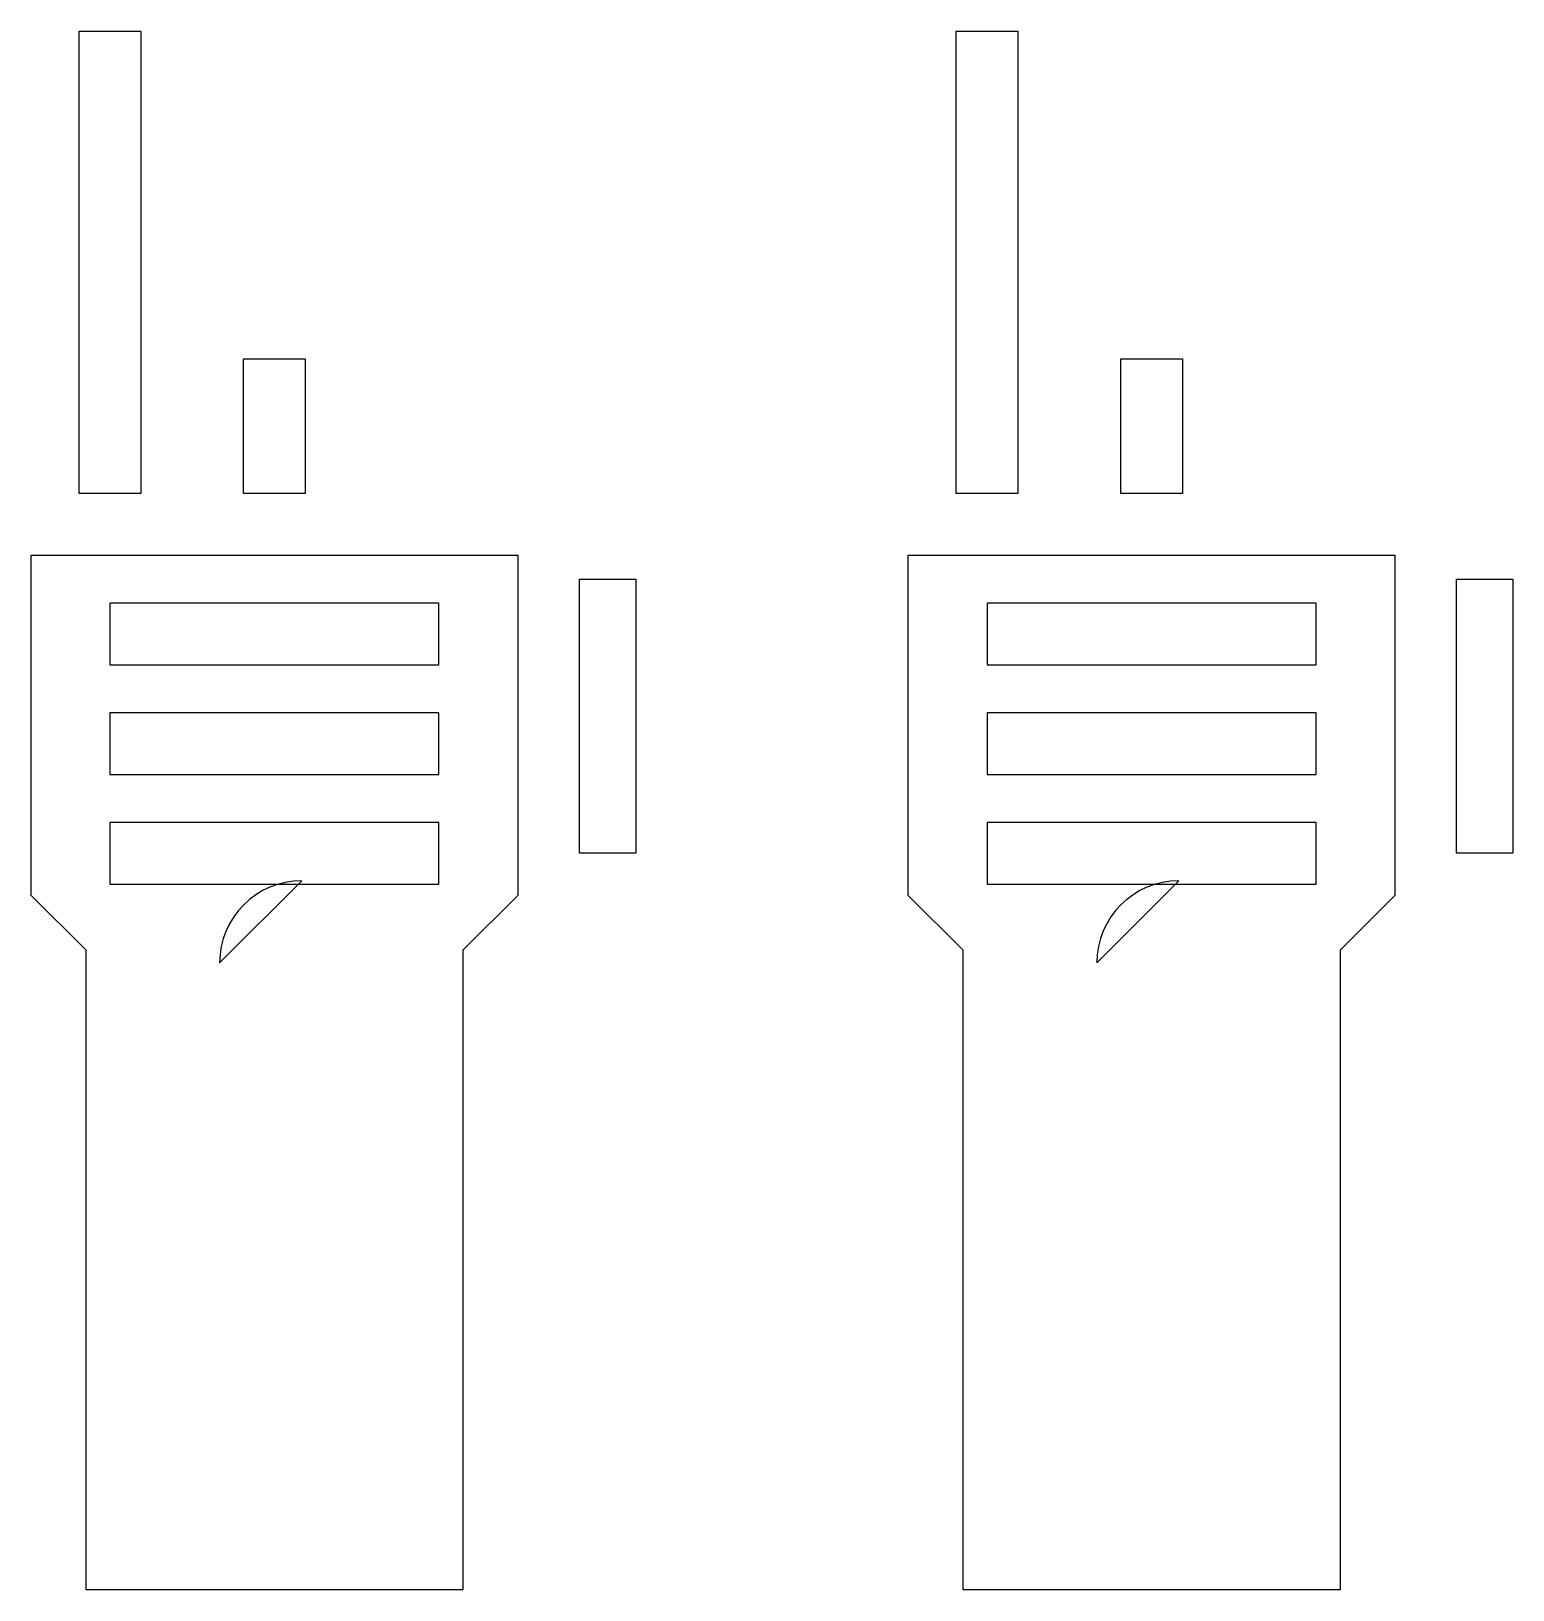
# Model space of a CAD drawing. Header units: centimetres. Extents: x -8.4 to 9.8, y -9.7 to 9.4.
import ezdxf

# ---------------------------------------------------------------- set-up
doc = ezdxf.new("R2010")
doc.units = ezdxf.units.CM
doc.header["$MEASUREMENT"] = 0
doc.layers.add('Layer 1', color=7, linetype='Continuous')

msp = doc.modelspace()

# ---------------------------------------------------------------- linework, layer by layer
at = {"layer": 'Layer 1'}
for points, knots in [([(-7.80107, 9.44563), (-7.80107, 9.44563), (-7.80107, 3.75295), (-7.80107, 3.75295), (-7.80107, 3.75295), (-7.80107, 3.75295), (-7.04205, 3.75295), (-7.04205, 3.75295), (-7.04205, 3.75295), (-7.04205, 3.75295), (-7.04205, 9.44563), (-7.04205, 9.44563), (-7.04205, 9.44563), (-7.04205, 9.44563), (-7.80107, 9.44563), (-7.80107, 9.44563)], [0, 0, 0, 0, 0.2, 0.2, 0.2, 0.2, 0.4, 0.4, 0.4, 0.4, 0.6, 0.6, 0.6, 0.6, 1, 1, 1, 1]), ([(2.99393, 9.44563), (2.99393, 9.44563), (2.99393, 3.75295), (2.99393, 3.75295), (2.99393, 3.75295), (2.99393, 3.75295), (3.75295, 3.75295), (3.75295, 3.75295), (3.75295, 3.75295), (3.75295, 3.75295), (3.75295, 9.44563), (3.75295, 9.44563), (3.75295, 9.44563), (3.75295, 9.44563), (2.99393, 9.44563), (2.99393, 9.44563)], [0, 0, 0, 0, 0.2, 0.2, 0.2, 0.2, 0.4, 0.4, 0.4, 0.4, 0.6, 0.6, 0.6, 0.6, 1, 1, 1, 1]), ([(-5.77701, 5.4142), (-5.77701, 5.4142), (-5.77701, 3.75295), (-5.77701, 3.75295), (-5.77701, 3.75295), (-5.77701, 3.75295), (-5.01799, 3.75295), (-5.01799, 3.75295), (-5.01799, 3.75295), (-5.01799, 3.75295), (-5.01799, 5.4142), (-5.01799, 5.4142), (-5.01799, 5.4142), (-5.01799, 5.4142), (-5.77701, 5.4142), (-5.77701, 5.4142)], [0, 0, 0, 0, 0.2, 0.2, 0.2, 0.2, 0.4, 0.4, 0.4, 0.4, 0.6, 0.6, 0.6, 0.6, 1, 1, 1, 1]), ([(5.01799, 5.4142), (5.01799, 5.4142), (5.01799, 3.75295), (5.01799, 3.75295), (5.01799, 3.75295), (5.01799, 3.75295), (5.77701, 3.75295), (5.77701, 3.75295), (5.77701, 3.75295), (5.77701, 3.75295), (5.77701, 5.4142), (5.77701, 5.4142), (5.77701, 5.4142), (5.77701, 5.4142), (5.01799, 5.4142), (5.01799, 5.4142)], [0, 0, 0, 0, 0.2, 0.2, 0.2, 0.2, 0.4, 0.4, 0.4, 0.4, 0.6, 0.6, 0.6, 0.6, 1, 1, 1, 1]), ([(-8.39143, 2.99393), (-8.39143, 2.99393), (-8.39143, -1.19208), (-8.39143, -1.19208), (-8.39143, -1.19208), (-8.39143, -1.19208), (-7.71674, -1.86677), (-7.71674, -1.86677), (-7.71674, -1.86677), (-7.71674, -1.86677), (-7.71674, -9.7408), (-7.71674, -9.7408), (-7.71674, -9.7408), (-7.71674, -9.7408), (-3.07826, -9.7408), (-3.07826, -9.7408), (-3.07826, -9.7408), (-3.07826, -9.7408), (-3.07826, -1.86678), (-3.07826, -1.86678), (-3.07826, -1.86678), (-3.07826, -1.86678), (-2.40357, -1.19209), (-2.40357, -1.19209), (-2.40357, -1.19209), (-2.40357, -1.19209), (-2.40357, 2.99393), (-2.40357, 2.99393), (-2.40357, 2.99393), (-2.40357, 2.99393), (-8.39143, 2.99393), (-8.39143, 2.99393)], [0, 0, 0, 0, 0.11111111, 0.11111111, 0.11111111, 0.11111111, 0.22222222, 0.22222222, 0.22222222, 0.22222222, 0.33333333, 0.33333333, 0.33333333, 0.33333333, 0.44444444, 0.44444444, 0.44444444, 0.44444444, 0.55555556, 0.55555556, 0.55555556, 0.55555556, 0.66666667, 0.66666667, 0.66666667, 0.66666667, 0.77777778, 0.77777778, 0.77777778, 0.77777778, 1, 1, 1, 1]), ([(2.40357, 2.99393), (2.40357, 2.99393), (2.40357, -1.19208), (2.40357, -1.19208), (2.40357, -1.19208), (2.40357, -1.19208), (3.07826, -1.86677), (3.07826, -1.86677), (3.07826, -1.86677), (3.07826, -1.86677), (3.07826, -9.7408), (3.07826, -9.7408), (3.07826, -9.7408), (3.07826, -9.7408), (7.71674, -9.7408), (7.71674, -9.7408), (7.71674, -9.7408), (7.71674, -9.7408), (7.71674, -1.86678), (7.71674, -1.86678), (7.71674, -1.86678), (7.71674, -1.86678), (8.39143, -1.19209), (8.39143, -1.19209), (8.39143, -1.19209), (8.39143, -1.19209), (8.39143, 2.99393), (8.39143, 2.99393), (8.39143, 2.99393), (8.39143, 2.99393), (2.40357, 2.99393), (2.40357, 2.99393)], [0, 0, 0, 0, 0.11111111, 0.11111111, 0.11111111, 0.11111111, 0.22222222, 0.22222222, 0.22222222, 0.22222222, 0.33333333, 0.33333333, 0.33333333, 0.33333333, 0.44444444, 0.44444444, 0.44444444, 0.44444444, 0.55555556, 0.55555556, 0.55555556, 0.55555556, 0.66666667, 0.66666667, 0.66666667, 0.66666667, 0.77777778, 0.77777778, 0.77777778, 0.77777778, 1, 1, 1, 1]), ([(-1.64455, 2.69875), (-1.64455, 2.69875), (-1.64455, -0.67469), (-1.64455, -0.67469), (-1.64455, -0.67469), (-1.64455, -0.67469), (-0.95165, -0.67469), (-0.95165, -0.67469), (-0.95165, -0.67469), (-0.95165, -0.67469), (-0.95165, 2.69875), (-0.95165, 2.69875), (-0.95165, 2.69875), (-0.95165, 2.69875), (-1.64455, 2.69875), (-1.64455, 2.69875)], [0, 0, 0, 0, 0.2, 0.2, 0.2, 0.2, 0.4, 0.4, 0.4, 0.4, 0.6, 0.6, 0.6, 0.6, 1, 1, 1, 1]), ([(9.15045, 2.69875), (9.15045, 2.69875), (9.15045, -0.67469), (9.15045, -0.67469), (9.15045, -0.67469), (9.15045, -0.67469), (9.84335, -0.67469), (9.84335, -0.67469), (9.84335, -0.67469), (9.84335, -0.67469), (9.84335, 2.69875), (9.84335, 2.69875), (9.84335, 2.69875), (9.84335, 2.69875), (9.15045, 2.69875), (9.15045, 2.69875)], [0, 0, 0, 0, 0.2, 0.2, 0.2, 0.2, 0.4, 0.4, 0.4, 0.4, 0.6, 0.6, 0.6, 0.6, 1, 1, 1, 1]), ([(-7.42156, 2.40357), (-7.42156, 2.40357), (-3.37344, 2.40357), (-3.37344, 2.40357), (-3.37344, 2.40357), (-3.37344, 2.40357), (-3.37344, 1.64455), (-3.37344, 1.64455), (-3.37344, 1.64455), (-3.37344, 1.64455), (-7.42156, 1.64455), (-7.42156, 1.64455), (-7.42156, 1.64455), (-7.42156, 1.64455), (-7.42156, 2.40357), (-7.42156, 2.40357)], [0, 0, 0, 0, 0.2, 0.2, 0.2, 0.2, 0.4, 0.4, 0.4, 0.4, 0.6, 0.6, 0.6, 0.6, 1, 1, 1, 1]), ([(3.37344, 2.40357), (3.37344, 2.40357), (7.42156, 2.40357), (7.42156, 2.40357), (7.42156, 2.40357), (7.42156, 2.40357), (7.42156, 1.64455), (7.42156, 1.64455), (7.42156, 1.64455), (7.42156, 1.64455), (3.37344, 1.64455), (3.37344, 1.64455), (3.37344, 1.64455), (3.37344, 1.64455), (3.37344, 2.40357), (3.37344, 2.40357)], [0, 0, 0, 0, 0.2, 0.2, 0.2, 0.2, 0.4, 0.4, 0.4, 0.4, 0.6, 0.6, 0.6, 0.6, 1, 1, 1, 1]), ([(-7.42156, 1.0542), (-7.42156, 1.0542), (-3.37344, 1.0542), (-3.37344, 1.0542), (-3.37344, 1.0542), (-3.37344, 1.0542), (-3.37344, 0.29518), (-3.37344, 0.29518), (-3.37344, 0.29518), (-3.37344, 0.29518), (-7.42156, 0.29518), (-7.42156, 0.29518), (-7.42156, 0.29518), (-7.42156, 0.29518), (-7.42156, 1.0542), (-7.42156, 1.0542)], [0, 0, 0, 0, 0.2, 0.2, 0.2, 0.2, 0.4, 0.4, 0.4, 0.4, 0.6, 0.6, 0.6, 0.6, 1, 1, 1, 1]), ([(3.37344, 1.0542), (3.37344, 1.0542), (7.42156, 1.0542), (7.42156, 1.0542), (7.42156, 1.0542), (7.42156, 1.0542), (7.42156, 0.29518), (7.42156, 0.29518), (7.42156, 0.29518), (7.42156, 0.29518), (3.37344, 0.29518), (3.37344, 0.29518), (3.37344, 0.29518), (3.37344, 0.29518), (3.37344, 1.0542), (3.37344, 1.0542)], [0, 0, 0, 0, 0.2, 0.2, 0.2, 0.2, 0.4, 0.4, 0.4, 0.4, 0.6, 0.6, 0.6, 0.6, 1, 1, 1, 1]), ([(-7.42156, -0.29518), (-7.42156, -0.29518), (-3.37344, -0.29518), (-3.37344, -0.29518), (-3.37344, -0.29518), (-3.37344, -0.29518), (-3.37344, -1.0542), (-3.37344, -1.0542), (-3.37344, -1.0542), (-3.37344, -1.0542), (-7.42156, -1.0542), (-7.42156, -1.0542), (-7.42156, -1.0542), (-7.42156, -1.0542), (-7.42156, -0.29518), (-7.42156, -0.29518)], [0, 0, 0, 0, 0.2, 0.2, 0.2, 0.2, 0.4, 0.4, 0.4, 0.4, 0.6, 0.6, 0.6, 0.6, 1, 1, 1, 1]), ([(3.37344, -0.29518), (3.37344, -0.29518), (7.42156, -0.29518), (7.42156, -0.29518), (7.42156, -0.29518), (7.42156, -0.29518), (7.42156, -1.0542), (7.42156, -1.0542), (7.42156, -1.0542), (7.42156, -1.0542), (3.37344, -1.0542), (3.37344, -1.0542), (3.37344, -1.0542), (3.37344, -1.0542), (3.37344, -0.29518), (3.37344, -0.29518)], [0, 0, 0, 0, 0.2, 0.2, 0.2, 0.2, 0.4, 0.4, 0.4, 0.4, 0.6, 0.6, 0.6, 0.6, 1, 1, 1, 1]), ([(-6.07219, -2.02406), (-6.07218, -1.46522), (-5.61898, -1.01202), (-5.06015, -1.01202), (-5.06015, -1.01202), (-5.06015, -1.01202), (-6.07219, -2.02406), (-6.07219, -2.02406)], [0, 0, 0, 0, 0.33333333, 0.33333333, 0.33333333, 0.33333333, 1, 1, 1, 1]), ([(4.72281, -2.02406), (4.72281, -1.46522), (5.17601, -1.01202), (5.73484, -1.01202), (5.73484, -1.01202), (5.73484, -1.01202), (4.72281, -2.02406), (4.72281, -2.02406)], [0, 0, 0, 0, 0.33333333, 0.33333333, 0.33333333, 0.33333333, 1, 1, 1, 1])]:
    msp.add_open_spline(points, degree=3, knots=knots, dxfattribs=at)

doc.saveas('drawing.dxf')
